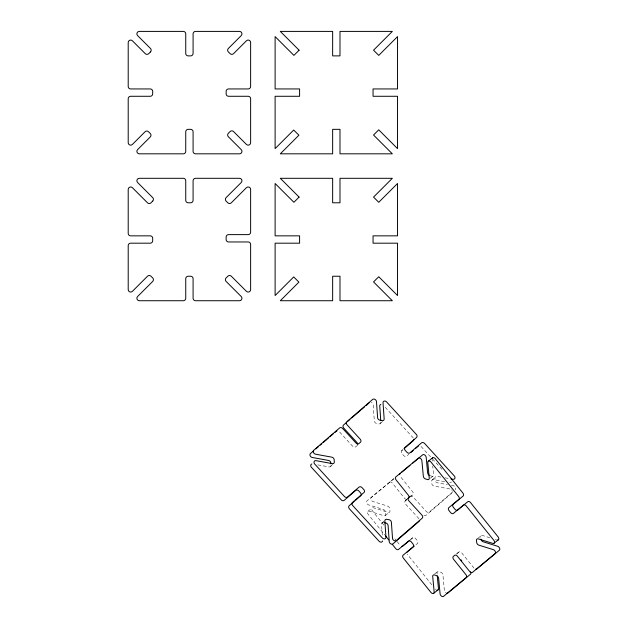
<?xml version="1.0" encoding="UTF-8"?>
<svg xmlns="http://www.w3.org/2000/svg" width="628" height="628" viewBox="0 0 628 628"><rect width="100%" height="100%" fill="white"/><g stroke="black" fill="none" stroke-linecap="round" stroke-linejoin="round"><path stroke-width="0.47" stroke-dasharray="3.14 2.35" d="M330.642 466.423L332.612 464.453M380.482 423.413L382.452 421.443M401.63 450.794L402.94 449.483M381.95 523.085L383.92 521.122M405.146 501.065L407.776 498.444M432.033 480.122L435.314 476.84M402.47 450.056L401.755 450.676A2.449 1.9 45 0 0 401.967 453.722L403.616 455.528A2.449 1.9 45 0 0 406.709 456.093L408.867 454.232M406.622 499.786L405.272 500.948A2.449 1.9 45 0 0 405.484 503.994L418.695 518.438A2.449 1.9 45 0 1 418.97 518.791M453.071 491.559L429.387 512.001A2.449 1.9 45 0 1 426.294 511.435L413.083 496.991A2.449 1.9 45 0 0 410.641 496.096M394.062 478.638A2.449 1.633 51.9 0 0 393.811 478.795L366.917 500.909A2.449 1.633 51.9 0 0 366.697 503.052A2.449 1.633 51.9 0 0 368.644 504.904L383.323 509.457A2.449 1.633 51.9 0 1 385.498 512.158L385.686 514.246A2.449 1.633 51.9 0 1 383.912 515.721L369.233 511.168A2.449 1.633 51.9 0 0 367.529 511.891A2.449 1.633 51.9 0 0 368.165 514.301L384.807 535.009M393.811 478.795L371.226 497.541A2.449 1.633 51.9 0 0 371.007 499.684A2.449 1.633 51.9 0 0 372.954 501.536L387.633 506.082A2.449 1.633 51.9 0 1 389.8 508.782L389.996 510.87A2.449 1.633 51.9 0 1 388.222 512.346L373.534 507.793A2.449 1.633 51.9 0 0 371.839 508.523A2.449 1.633 51.9 0 0 372.475 510.925L383.951 525.212M410.217 496.913L412.91 494.746A2.449 1.633 51.9 0 0 412.635 491.795L400.366 476.526A2.449 1.633 51.9 0 1 399.895 475.749M410.359 539.813L412.871 537.725A2.449 1.633 51.9 0 1 415.658 538.596L417.196 540.504A2.449 1.633 51.9 0 1 417.471 543.456L414.959 545.544M473.975 568.136L461.706 552.868A2.449 1.633 51.9 0 0 458.919 552.004L457.655 553.048A2.449 1.633 51.9 0 0 457.208 554.131M367.945 511.302L372.255 507.926M430.243 478.261L433.116 476.016M385.247 515.541L389.556 512.165M410.72 539.413L412.871 537.725M456.046 554.249L458.919 552.004M478.363 537.945L481.236 535.692M434.584 574.023L437.457 571.778M440.958 477.084L436.955 476.354A2.449 1.9 45 0 0 434.921 478.112L435.071 480.263A2.449 1.9 45 0 0 437.41 482.814L447.419 484.643M444.962 477.814L448.965 478.544M444.679 481.645L433.673 479.635A2.449 1.9 45 0 0 431.64 481.386L431.789 483.544A2.449 1.9 45 0 0 434.129 486.096L450.135 489.016A2.449 1.9 45 0 1 451.375 489.605M451.422 485.373L453.424 485.742A2.449 1.9 45 0 1 455.535 487.438A2.449 1.9 45 0 1 455.221 489.699M317.823 464.869L329.001 466.91A2.449 1.9 45 0 0 331.034 465.152L331.011 464.751M383.865 522.653L383.59 522.598A2.449 1.9 45 0 0 381.557 524.356L382.397 536.383M430.18 475.694L431.781 476.197A2.449 1.633 51.9 0 0 433.555 474.721L432.739 465.984M489.801 537.756L482.571 535.511A2.449 1.633 51.9 0 0 480.797 536.987L480.867 537.772M495.225 539.436L496.128 539.719M385.231 407.297L413.043 437.7A2.449 1.9 45 0 1 413.318 438.054M430.572 456.862L421.302 446.728A2.449 1.9 45 0 0 419.944 445.864M432.433 458.887L442.936 470.38M394.855 538.785L396.582 540.928M397.155 541.642L400.02 545.214A2.449 1.633 51.9 0 0 400.326 545.544M431.789 584.754L407.69 554.752A2.449 1.633 51.9 0 1 407.313 554.186M432.197 460.159L432.284 461.125M437.104 574.047L437.01 573.074A2.449 1.633 51.9 0 1 438.791 571.598L440.762 572.21A2.449 1.633 51.9 0 1 442.936 574.91L444.389 590.438A2.449 1.633 51.9 0 0 445.919 592.84M423.931 515.407A2.449 1.9 45 0 0 426.098 515.282L451.94 492.98A2.449 1.9 45 0 0 452.45 491.347M451.65 489.856A2.449 1.9 45 0 1 452.176 490.57M451.414 481.959A2.449 1.9 45 0 1 449.687 482.555M380.874 422.142A2.449 1.9 45 0 1 378.841 423.9L376.651 423.5A2.449 1.9 45 0 1 374.319 420.948L373.197 404.919A2.449 1.9 45 0 0 371.25 402.47M357.489 445.134A2.449 1.9 45 0 1 357.159 445.55L355.723 446.791A2.449 1.9 45 0 1 352.63 446.225L339.418 431.781A2.449 1.9 45 0 0 338.28 430.996M411.654 495.79A2.449 1.633 51.9 0 1 410.524 496.026M435.722 589.535A2.449 1.633 51.9 0 1 435.235 589.04M406.599 499.433A2.449 1.633 51.9 0 1 404.558 498.302L392.288 483.034A2.449 1.633 51.9 0 0 389.501 482.163"/><path stroke-width="0.94" d="M313.717 450.731L310.491 453.518A2.449 1.9 45 0 0 310.177 455.779A2.449 1.9 45 0 0 312.289 457.482L328.554 460.45A2.449 1.9 45 0 1 330.885 463.001L330.94 463.809M315.876 448.871L318.561 446.547M320.178 445.158L321.795 443.76M323.412 442.371L324.488 441.437M325.021 440.974L326.639 439.584M327.18 439.121L328.256 438.187M329.873 436.798L333.099 434.003M334.716 432.614L336.325 431.216M346.209 422.691L343.524 425.015A2.449 1.9 45 0 0 343.736 428.06L356.947 442.505A2.449 1.9 45 0 1 357.701 444.365M347.292 421.757L349.977 419.433M351.594 418.044L354.286 415.72M354.828 415.257L356.437 413.86M356.979 413.397L360.747 410.147M361.822 409.213L364.515 406.889M366.132 405.5L368.824 403.176M403.906 448.816L413.255 440.746A2.449 1.9 45 0 0 413.789 439.341M354.208 501.403L349.176 505.752A2.449 1.9 45 0 0 349.388 508.798L379.053 541.226A2.449 1.9 45 0 0 382.633 540.983M355.644 500.163L359.24 497.062M359.962 496.442L360.676 495.822A2.449 1.9 45 0 0 360.464 492.776L358.816 490.97A2.449 1.9 45 0 0 355.723 490.405L344.215 500.335A2.449 1.9 45 0 1 341.13 499.77L311.457 467.342A2.449 1.9 45 0 1 311.833 463.974M411.018 452.372L413.177 450.512M415.336 448.643L418.217 446.163A2.449 1.9 45 0 1 418.499 445.966M409.809 496.583L408.553 497.674A2.449 1.9 45 0 0 408.765 500.72L421.977 515.164A2.449 1.9 45 0 1 422.197 518.21L396.354 540.512A2.449 1.9 45 0 1 394.007 540.543A2.449 1.9 45 0 1 392.516 538.306L391.393 522.276A2.449 1.9 45 0 0 389.062 519.717L386.872 519.325A2.449 1.9 45 0 0 384.838 521.075L385.961 537.105A2.449 1.9 45 0 1 384.752 538.855A2.449 1.9 45 0 1 382.342 537.953L352.669 505.516A2.449 1.9 45 0 1 352.457 502.471L363.965 492.54A2.449 1.9 45 0 0 363.753 489.495L362.097 487.689A2.449 1.9 45 0 0 359.012 487.124L347.504 497.054A2.449 1.9 45 0 1 344.411 496.489L314.738 464.061A2.449 1.9 45 0 1 314.102 461.627A2.449 1.9 45 0 1 316.025 460.662L332.291 463.629A2.449 1.9 45 0 0 334.324 461.878L334.167 459.72A2.449 1.9 45 0 0 331.835 457.168L315.578 454.201A2.449 1.9 45 0 1 313.466 452.505A2.449 1.9 45 0 1 313.772 450.245L339.615 427.943A2.449 1.9 45 0 1 342.7 428.508L355.919 442.944A2.449 1.9 45 0 0 359.004 443.509L360.441 442.269A2.449 1.9 45 0 0 360.229 439.223L347.017 424.779A2.449 1.9 45 0 1 346.805 421.733L372.639 399.432A2.449 1.9 45 0 1 374.995 399.4A2.449 1.9 45 0 1 376.478 401.637L377.601 417.667A2.449 1.9 45 0 0 379.94 420.218L382.122 420.619A2.449 1.9 45 0 0 384.155 418.86L383.033 402.831A2.449 1.9 45 0 1 384.242 401.088A2.449 1.9 45 0 1 386.66 401.991L416.325 434.419A2.449 1.9 45 0 1 416.545 437.473L405.036 447.403A2.449 1.9 45 0 0 405.248 450.449L406.897 452.254A2.449 1.9 45 0 0 409.99 452.819L421.498 442.889A2.449 1.9 45 0 1 424.583 443.447L454.256 475.883A2.449 1.9 45 0 1 454.892 478.316A2.449 1.9 45 0 1 452.969 479.274L450.967 478.913M401.504 472.405L409.974 465.379M412.8 463.032L422.675 454.829A2.449 1.633 51.9 0 1 424.787 455.049A2.449 1.633 51.9 0 1 426.184 457.349L427.637 472.884A2.449 1.633 51.9 0 0 429.254 475.333M407.894 498.71L408.6 498.122A2.449 1.633 51.9 0 0 408.326 495.17L396.064 479.902A2.449 1.633 51.9 0 1 395.781 476.95L418.366 458.205A2.449 1.633 51.9 0 1 420.477 458.416A2.449 1.633 51.9 0 1 421.875 460.724L423.327 476.26A2.449 1.633 51.9 0 0 425.501 478.952L427.472 479.564A2.449 1.633 51.9 0 0 429.246 478.089L427.794 462.561A2.449 1.633 51.9 0 1 428.83 461.007A2.449 1.633 51.9 0 1 431.028 462.13L458.573 496.41A2.449 1.633 51.9 0 1 458.848 499.362L448.792 507.714A2.449 1.633 51.9 0 0 449.067 510.666L450.598 512.574A2.449 1.633 51.9 0 0 453.392 513.437L463.448 505.093A2.449 1.633 51.9 0 1 466.243 505.956L493.789 540.237A2.449 1.633 51.9 0 1 494.424 542.647A2.449 1.633 51.9 0 1 492.721 543.369L478.261 538.887A2.449 1.633 51.9 0 0 476.487 540.363L476.683 542.451A2.449 1.633 51.9 0 0 478.85 545.151L493.31 549.633A2.449 1.633 51.9 0 1 495.257 551.486A2.449 1.633 51.9 0 1 495.037 553.629L472.452 572.375A2.449 1.633 51.9 0 1 469.666 571.504L457.396 556.235A2.449 1.633 51.9 0 0 454.609 555.372L453.345 556.416A2.449 1.633 51.9 0 0 453.628 559.367L465.89 574.636A2.449 1.633 51.9 0 1 466.172 577.587L443.588 596.333A2.449 1.633 51.9 0 1 441.476 596.121A2.449 1.633 51.9 0 1 440.079 593.813L438.627 578.278A2.449 1.633 51.9 0 0 436.452 575.586L434.482 574.973A2.449 1.633 51.9 0 0 432.708 576.449L434.16 591.976A2.449 1.633 51.9 0 1 433.124 593.531A2.449 1.633 51.9 0 1 430.926 592.408L403.38 558.127A2.449 1.633 51.9 0 1 403.105 555.176L413.161 546.823A2.449 1.633 51.9 0 0 412.886 543.872L411.356 541.964A2.449 1.633 51.9 0 0 408.561 541.101L398.505 549.445A2.449 1.633 51.9 0 1 395.711 548.582L392.272 544.295M409.731 540.339L402.815 546.077A2.449 1.633 51.9 0 1 401.677 546.305M414.331 546.062L407.415 551.8A2.449 1.633 51.9 0 0 407.062 552.318M428.272 461.235L432.582 457.859M494 543.236L498.31 539.86M433.681 593.303L437.991 589.935M384.681 522.802L385.773 522.998A2.449 1.9 45 0 1 388.112 525.55L389.234 541.587A2.449 1.9 45 0 0 390.726 543.817A2.449 1.9 45 0 0 393.073 543.785L418.907 521.483A2.449 1.9 45 0 0 419.449 520.298M460.999 559.815L461.768 560.765M385.38 535.723L388.826 540.009M437.284 575.986L438.47 588.609A2.449 1.633 51.9 0 1 436.75 590.1M380.733 420.14L379.752 406.112A2.449 1.9 45 0 1 380.827 404.408M369.358 402.713A2.449 1.9 45 0 1 369.578 402.556M336.467 431.114A2.449 1.9 45 0 1 336.977 430.887M446.641 593.162A2.449 1.633 51.9 0 0 447.89 592.958L470.474 574.22A2.449 1.633 51.9 0 0 470.576 571.833M475.632 569.227A2.449 1.633 51.9 0 0 476.762 568.999L499.346 550.254A2.449 1.633 51.9 0 0 499.566 548.111A2.449 1.633 51.9 0 0 497.619 546.258L483.16 541.776A2.449 1.633 51.9 0 1 480.993 539.075M497.031 539.994A2.449 1.633 51.9 0 0 498.734 539.271A2.449 1.633 51.9 0 0 498.098 536.869L470.545 502.581A2.449 1.633 51.9 0 0 467.758 501.717L457.702 510.062A2.449 1.633 51.9 0 1 454.908 509.198L453.377 507.291A2.449 1.633 51.9 0 1 453.102 504.339L463.158 495.994A2.449 1.633 51.9 0 0 462.883 493.043L435.337 458.754A2.449 1.633 51.9 0 0 433.336 457.624A2.449 1.633 51.9 0 0 432.111 458.754M399.659 474.462A2.449 1.633 51.9 0 1 399.738 474.093M399.887 473.795A2.449 1.633 51.9 0 1 400.091 473.575M150.461 51.928L148.726 53.655A2.449 2.449 0 0 1 145.264 53.655L132.382 40.773A2.449 2.449 0 0 0 128.206 42.508L128.206 86.491A2.449 2.449 0 0 0 130.655 88.941L150.241 88.941A2.449 2.449 0 0 1 152.69 91.39L152.69 93.831A2.449 2.449 0 0 1 150.241 96.28L130.655 96.28A2.449 2.449 0 0 0 128.206 98.729L128.206 142.713A2.449 2.449 0 0 0 132.382 144.448L145.068 131.762A2.449 2.449 0 0 1 148.53 131.762L150.265 133.489A2.449 2.449 0 0 1 150.265 136.951L137.579 149.645A2.449 2.449 0 0 0 139.306 153.821L183.29 153.821A2.449 2.449 0 0 0 185.739 151.372L185.739 131.786A2.449 2.449 0 0 1 188.188 129.337L190.637 129.337A2.449 2.449 0 0 1 193.086 131.786L193.086 151.372A2.449 2.449 0 0 0 195.536 153.821L239.519 153.821A2.449 2.449 0 0 0 241.254 149.645L228.364 136.755A2.449 2.449 0 0 1 228.364 133.293L230.099 131.566A2.449 2.449 0 0 1 233.561 131.566L246.443 144.448A2.449 2.449 0 0 0 250.627 142.713L250.627 98.729A2.449 2.449 0 0 0 248.178 96.28L228.592 96.28A2.449 2.449 0 0 1 226.143 93.831L226.143 91.39A2.449 2.449 0 0 1 228.592 88.941L248.178 88.941A2.449 2.449 0 0 0 250.627 86.491L250.627 42.508A2.449 2.449 0 0 0 246.443 40.773L233.561 53.655A2.449 2.449 0 0 1 230.099 53.655L228.364 51.928A2.449 2.449 0 0 1 228.364 48.466L241.254 35.576A2.449 2.449 0 0 0 239.519 31.4L195.536 31.4A2.449 2.449 0 0 0 193.086 33.849L193.086 53.435A2.449 2.449 0 0 1 190.637 55.884L188.188 55.884A2.449 2.449 0 0 1 185.739 53.435L185.739 33.849A2.449 2.449 0 0 0 183.29 31.4L139.306 31.4A2.449 2.449 0 0 0 137.579 35.576L150.461 48.466A2.449 2.449 0 0 1 150.461 51.928M299.093 50.193L293.904 55.39L275.111 36.597L275.111 88.941L299.595 88.941L299.595 96.28L275.111 96.28L275.111 148.624L293.708 130.027L298.904 135.224L280.3 153.821L332.644 153.821L332.644 129.337L339.991 129.337L339.991 153.821L392.335 153.821L373.542 135.028L378.739 129.831L397.532 148.624L397.532 96.28L373.048 96.28L373.048 88.941L397.532 88.941L397.532 36.597L378.739 55.39L373.542 50.193L392.335 31.4L339.991 31.4L339.991 55.884L332.644 55.884L332.644 31.4L280.3 31.4L299.093 50.193M152.714 201.086L150.979 202.813A2.449 2.449 0 0 1 147.517 202.813L132.382 187.678A2.449 2.449 0 0 0 128.206 189.413L128.206 233.396A2.449 2.449 0 0 0 130.655 235.845L150.241 235.845A2.449 2.449 0 0 1 152.69 238.295L152.69 240.736A2.449 2.449 0 0 1 150.241 243.185L130.655 243.185A2.449 2.449 0 0 0 128.206 245.634L128.206 289.618A2.449 2.449 0 0 0 132.382 291.353L147.517 276.218A2.449 2.449 0 0 1 150.979 276.218L152.714 277.945A2.449 2.449 0 0 1 152.714 281.407L137.579 296.549A2.449 2.449 0 0 0 139.306 300.726L183.29 300.726A2.449 2.449 0 0 0 185.739 298.276L185.739 278.691A2.449 2.449 0 0 1 188.188 276.241L190.637 276.241A2.449 2.449 0 0 1 193.086 278.691L193.086 298.276A2.449 2.449 0 0 0 195.536 300.726L239.519 300.726A2.449 2.449 0 0 0 241.254 296.549L226.111 281.407A2.449 2.449 0 0 1 226.111 277.945L227.846 276.218A2.449 2.449 0 0 1 231.308 276.218L246.443 291.353A2.449 2.449 0 0 0 250.627 289.618L250.627 244.41A2.449 2.449 0 0 0 248.178 241.961L228.592 241.961A2.449 2.449 0 0 1 226.143 239.519L226.143 237.07A2.449 2.449 0 0 1 228.592 234.621L248.178 234.621A2.449 2.449 0 0 0 250.627 232.172L250.627 189.413A2.449 2.449 0 0 0 246.443 187.678L231.308 202.813A2.449 2.449 0 0 1 227.846 202.813L226.111 201.086A2.449 2.449 0 0 1 226.111 197.624L241.254 182.481A2.449 2.449 0 0 0 239.519 178.305L195.536 178.305A2.449 2.449 0 0 0 193.086 180.754L193.086 200.34A2.449 2.449 0 0 1 190.637 202.789L188.188 202.789A2.449 2.449 0 0 1 185.739 200.34L185.739 180.754A2.449 2.449 0 0 0 183.29 178.305L139.306 178.305A2.449 2.449 0 0 0 137.579 182.481L152.714 197.624A2.449 2.449 0 0 1 152.714 201.086M299.093 197.098L293.904 202.294L275.111 183.502L275.111 235.845L299.595 235.845L299.595 243.185L275.111 243.185L275.111 295.529L293.708 276.932L298.904 282.129L280.3 300.726L332.644 300.726L332.644 276.241L339.991 276.241L339.991 300.726L392.335 300.726L373.542 281.933L378.739 276.736L397.532 295.529L397.532 243.185L373.048 243.185L373.048 235.845L397.532 235.845L397.532 183.502L378.739 202.294L373.542 197.098L392.335 178.305L339.991 178.305L339.991 202.789L332.644 202.789L332.644 178.305L280.3 178.305L299.093 197.098"/></g></svg>
